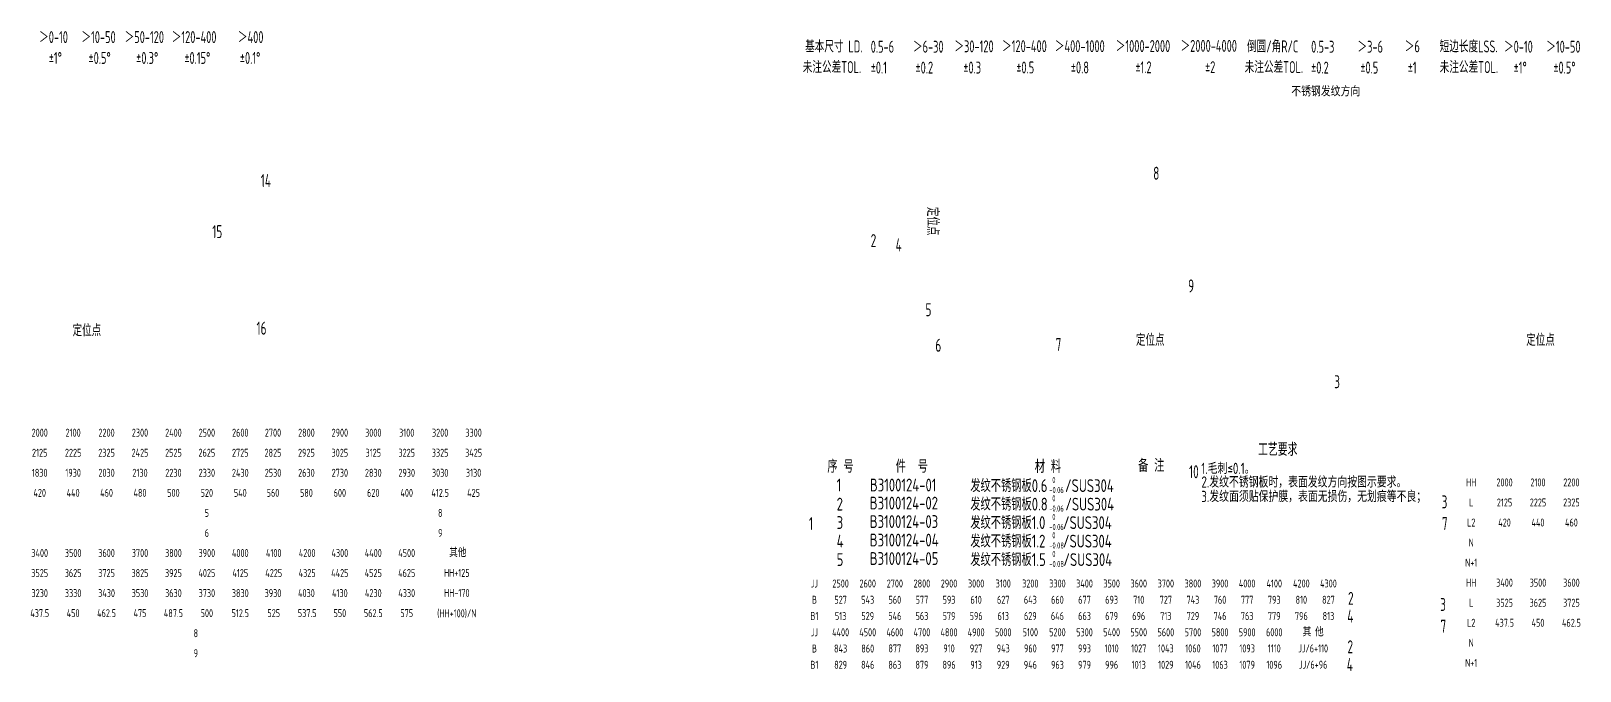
# Model space of a CAD drawing. Header units: inches. Extents: x 14216 to 120088, y -29410 to 23559.
# Drawn here: x 58309 to 60245, y 7884 to 8685 of the extents above; entities that cross this region are included whole.
import ezdxf
from ezdxf.enums import TextEntityAlignment as Align

# ---------------------------------------------------------------- set-up
doc = ezdxf.new("R2010")
doc.units = ezdxf.units.IN
doc.header["$LTSCALE"] = 0.3
doc.header["$MEASUREMENT"] = 0
for name, color, linetype in [('2', 2, 'Continuous'), ('2细实线', 2, 'Continuous'), ('6', 3, 'Continuous'), ('7', 4, 'Continuous')]:
    doc.layers.add(name, color=color, linetype=linetype)
doc.layers.add('粗实线', color=7, linetype='Continuous', lineweight=30)
doc.styles.add('HZ', font='isocp2.shx', dxfattribs={"width": 0.7, "bigfont": 'hztxt.shx'})

msp = doc.modelspace()

# ---------------------------------------------------------------- texts
at = {"layer": '2', "color": 6, "style": 'HZ', "width": 0.8}
msp.add_text('不锈钢发纹方向', height=12.825, dxfattribs=at).set_placement((59884.096, 8602.932))
msp.add_text('定位点', height=14.85, rotation=270, dxfattribs=at).set_placement((59436.097, 8446.836), align=Align.MIDDLE_CENTER)
for p in [(58378.655, 8310.473), (59707.753, 8298.431), (60195.594, 8298.431)]:
    msp.add_text('定位点', height=14.85, dxfattribs=at).set_placement(p, align=Align.MIDDLE_CENTER)
for s, p in [('1.毛刺≤0.1。', (59771.563, 8126.598)), ('2.发纹不锈钢板时，表面发纹方向按图示要求。', (59771.727, 8109.596)), ('3.发纹面须贴保护膜，表面无损伤，无划痕等不良；', (59771.548, 8091.535))]:
    msp.add_text(s, height=14, dxfattribs=at).set_placement(p, align=Align.BOTTOM_LEFT)
at = {"layer": '2', "char_height": 7.5837, "attachment_point": 1, "style": 'HZ'}
for s, insert in [(' 0\\P-0.06', (59581.577, 8127.158)), (' 0\\P-0.06', (59581.577, 8104.04)), (' 0\\P-0.06', (59581.577, 8080.921)), (' 0\\P-0.08', (59581.577, 8057.802)), (' 0\\P-0.08', (59581.577, 8034.683))]:
    msp.add_mtext(s, dxfattribs=dict(at, insert=insert))
at = {"layer": '2细实线', "style": 'HZ', "width": 0.8}
for s, p in [('2000', (58319.708, 8182.407)), ('2100', (58361.494, 8182.407)), ('2200', (58403.279, 8182.407)), ('2300', (58445.065, 8182.407)), ('2400', (58486.85, 8182.407)), ('2500', (58528.635, 8182.407)), ('2600', (58570.421, 8182.407)), ('2700', (58611.296, 8182.407)), ('2800', (58653.082, 8182.407)), ('2900', (58694.867, 8182.407)), ('3000', (58736.653, 8182.407)), ('3100', (58778.438, 8182.407)), ('3200', (58820.223, 8182.407)), ('3300', (58862.009, 8182.407)), ('2125', (58319.708, 8157.335)), ('2225', (58361.494, 8157.335)), ('2325', (58403.279, 8157.335)), ('2425', (58445.065, 8157.335)), ('2525', (58486.85, 8157.335)), ('2625', (58528.635, 8157.335)), ('2725', (58570.421, 8157.335)), ('2825', (58611.296, 8157.335)), ('2925', (58653.082, 8157.335)), ('3025', (58694.867, 8157.335)), ('3125', (58736.653, 8157.335)), ('3225', (58778.438, 8157.335)), ('3325', (58820.223, 8157.335)), ('3425', (58862.009, 8157.335)), ('1830', (58319.708, 8132.264)), ('1930', (58361.494, 8132.264)), ('2030', (58403.279, 8132.264)), ('2130', (58445.065, 8132.264)), ('2230', (58486.85, 8132.264)), ('2330', (58528.635, 8132.264)), ('2430', (58570.421, 8132.264)), ('2530', (58611.296, 8132.264)), ('2630', (58653.082, 8132.264)), ('2730', (58694.867, 8132.264)), ('2830', (58736.653, 8132.264)), ('2930', (58778.438, 8132.264)), ('3030', (58820.223, 8132.264)), ('3130', (58862.009, 8132.264)), ('HH', (60108.978, 8120.222)), ('2000', (60150.635, 8120.222)), ('2100', (60192.421, 8120.222)), ('2200', (60234.206, 8120.222)), ('420', (58319.708, 8107.193)), ('440', (58361.494, 8107.193)), ('460', (58403.279, 8107.193)), ('480', (58445.065, 8107.193)), ('500', (58486.85, 8107.193)), ('520', (58528.635, 8107.193)), ('540', (58570.421, 8107.193)), ('560', (58611.296, 8107.193)), ('580', (58653.082, 8107.193)), ('600', (58694.867, 8107.193)), ('620', (58736.653, 8107.193)), ('400', (58778.438, 8107.193)), ('412.5', (58820.223, 8107.193)), ('425', (58862.009, 8107.193)), ('L', (60108.978, 8095.151)), ('2125', (60150.635, 8095.151)), ('2225', (60192.421, 8095.151)), ('2325', (60234.206, 8095.151)), ('5', (58528.635, 8082.122)), ('8', (58820.383, 8082.122)), ('L2', (60108.978, 8070.08)), ('420', (60150.635, 8070.08)), ('440', (60192.421, 8070.08)), ('460', (60234.206, 8070.08)), ('6', (58528.635, 8057.051)), ('9', (58820.383, 8057.051)), ('3400', (58319.708, 8031.979)), ('3500', (58361.494, 8031.979)), ('3600', (58403.279, 8031.979)), ('3700', (58445.065, 8031.979)), ('3800', (58486.85, 8031.979)), ('3900', (58528.635, 8031.979)), ('4000', (58570.421, 8031.979)), ('4100', (58612.206, 8031.979)), ('4200', (58653.992, 8031.979)), ('4300', (58694.867, 8031.979)), ('4400', (58736.653, 8031.979)), ('4500', (58778.438, 8031.979)), ('其他', (58842.245, 8032.067)), ('N', (60108.978, 8045.008)), ('N+1', (60108.978, 8019.937)), ('3525', (58319.708, 8006.908)), ('3625', (58361.494, 8006.908)), ('3725', (58403.279, 8006.908)), ('3825', (58445.065, 8006.908)), ('3925', (58486.85, 8006.908)), ('4025', (58528.635, 8006.908)), ('4125', (58570.421, 8006.908)), ('4225', (58612.206, 8006.908)), ('4325', (58653.992, 8006.908)), ('4425', (58694.867, 8006.908)), ('4525', (58736.653, 8006.908)), ('4625', (58778.438, 8006.908)), ('HH+125', (58841.081, 8007.154)), ('JJ', (59288.033, 7993.83)), ('2500', (59320.8, 7993.83)), ('2600', (59354.674, 7993.83)), ('2700', (59388.548, 7993.83)), ('2800', (59422.422, 7993.83)), ('2900', (59456.296, 7993.83)), ('3000', (59490.17, 7993.83)), ('3100', (59524.044, 7993.83)), ('3200', (59557.918, 7993.83)), ('3300', (59591.792, 7993.83)), ('3400', (59625.666, 7993.83)), ('3500', (59659.54, 7993.83)), ('3600', (59693.414, 7993.83)), ('3700', (59727.288, 7993.83)), ('3800', (59761.162, 7993.83)), ('3900', (59795.037, 7993.83)), ('4000', (59828.911, 7993.83)), ('4100', (59862.785, 7993.83)), ('4200', (59896.659, 7993.83)), ('4300', (59930.533, 7993.83)), ('HH', (60108.978, 7994.866)), ('3400', (60150.635, 7994.866)), ('3500', (60192.421, 7994.866)), ('3600', (60234.206, 7994.866)), ('3230', (58319.708, 7981.837)), ('3330', (58361.494, 7981.837)), ('3430', (58403.279, 7981.837)), ('3530', (58445.065, 7981.837)), ('3630', (58486.85, 7981.837)), ('3730', (58528.635, 7981.837)), ('3830', (58570.421, 7981.837)), ('3930', (58611.296, 7981.837)), ('4030', (58653.082, 7981.837)), ('4130', (58694.867, 7981.837)), ('4230', (58736.653, 7981.837)), ('4330', (58778.438, 7981.837)), ('HH-170', (58841.081, 7982.083)), ('B', (59288.033, 7973.505)), ('527', (59320.8, 7973.505)), ('543', (59354.674, 7973.505)), ('560', (59388.548, 7973.505)), ('577', (59422.422, 7973.505)), ('593', (59456.296, 7973.505)), ('610', (59490.17, 7973.505)), ('627', (59524.044, 7973.505)), ('643', (59557.918, 7973.505)), ('660', (59591.792, 7973.505)), ('677', (59625.666, 7973.505)), ('693', (59659.54, 7973.505)), ('710', (59693.414, 7973.505)), ('727', (59727.288, 7973.505)), ('743', (59761.162, 7973.505)), ('760', (59795.037, 7973.505)), ('777', (59828.911, 7973.505)), ('793', (59862.785, 7973.505)), ('810', (59896.659, 7973.505)), ('827', (59930.533, 7973.505)), ('437.5', (58319.708, 7956.766)), ('450', (58361.494, 7956.766)), ('462.5', (58403.279, 7956.766)), ('475', (58445.065, 7956.766)), ('487.5', (58486.85, 7956.766)), ('500', (58528.635, 7956.766)), ('512.5', (58570.421, 7956.766)), ('525', (58612.206, 7956.766)), ('537.5', (58653.992, 7956.766)), ('550', (58694.867, 7956.766)), ('562.5', (58736.653, 7956.766)), ('575', (58778.438, 7956.766)), ('(HH+100)/N', (58840.972, 7956.553)), ('B1', (59288.033, 7953.181)), ('513', (59320.8, 7953.181)), ('529', (59354.674, 7953.181)), ('546', (59388.548, 7953.181)), ('563', (59422.422, 7953.181)), ('579', (59456.296, 7953.181)), ('596', (59490.17, 7953.181)), ('613', (59524.044, 7953.181)), ('629', (59557.918, 7953.181)), ('646', (59591.792, 7953.181)), ('663', (59625.666, 7953.181)), ('679', (59659.54, 7953.181)), ('696', (59693.414, 7953.181)), ('713', (59727.288, 7953.181)), ('729', (59761.162, 7953.181)), ('746', (59795.037, 7953.181)), ('763', (59828.911, 7953.181)), ('779', (59862.785, 7953.181)), ('796', (59896.659, 7953.181)), ('813', (59930.533, 7953.181)), ('L', (60108.978, 7969.795)), ('3525', (60150.635, 7969.795)), ('3625', (60192.421, 7969.795)), ('3725', (60234.206, 7969.795)), ('其 他', (59911.463, 7932.856)), ('L2', (60108.978, 7944.723)), ('437.5', (60150.635, 7944.723)), ('450', (60192.421, 7944.723)), ('462.5', (60234.206, 7944.723)), ('8', (58514.853, 7931.694)), ('JJ', (59288.033, 7932.856)), ('4400', (59320.8, 7932.856)), ('4500', (59354.674, 7932.856)), ('4600', (59388.548, 7932.856)), ('4700', (59422.422, 7932.856)), ('4800', (59456.296, 7932.856)), ('4900', (59490.17, 7932.856)), ('5000', (59524.044, 7932.856)), ('5100', (59557.918, 7932.856)), ('5200', (59591.792, 7932.856)), ('5300', (59625.666, 7932.856)), ('5400', (59659.54, 7932.856)), ('5500', (59693.414, 7932.856)), ('5600', (59727.288, 7932.856)), ('5700', (59761.162, 7932.856)), ('5800', (59795.037, 7932.856)), ('5900', (59828.911, 7932.856)), ('6000', (59862.785, 7932.856)), ('N', (60108.978, 7919.652)), ('9', (58514.853, 7906.623)), ('B', (59288.033, 7912.532)), ('843', (59320.8, 7912.532)), ('860', (59354.674, 7912.532)), ('877', (59388.548, 7912.696)), ('893', (59422.422, 7912.696)), ('910', (59456.296, 7912.696)), ('927', (59490.17, 7912.696)), ('943', (59524.044, 7912.696)), ('960', (59557.918, 7912.696)), ('977', (59591.792, 7912.696)), ('993', (59625.666, 7912.696)), ('1010', (59659.54, 7912.696)), ('1027', (59693.414, 7912.696)), ('1043', (59727.288, 7912.696)), ('1060', (59761.162, 7912.696)), ('1077', (59795.037, 7912.696)), ('1093', (59828.911, 7912.696)), ('1110', (59862.785, 7912.696)), ('JJ/6+110', (59911.463, 7912.696)), ('N+1', (60108.978, 7894.581)), ('B1', (59288.033, 7892.208)), ('829', (59320.8, 7892.208)), ('846', (59354.674, 7892.208)), ('863', (59388.548, 7892.208)), ('879', (59422.422, 7892.208)), ('896', (59456.296, 7892.208)), ('913', (59490.17, 7892.208)), ('929', (59524.044, 7892.208)), ('946', (59557.918, 7892.208)), ('963', (59591.792, 7892.208)), ('979', (59625.666, 7892.208)), ('996', (59659.54, 7892.208)), ('1013', (59693.414, 7892.208)), ('1029', (59727.288, 7892.208)), ('1046', (59761.162, 7892.208)), ('1063', (59795.037, 7892.208)), ('1079', (59828.911, 7892.208)), ('1096', (59862.785, 7892.208)), ('JJ/6+96', (59911.463, 7892.372))]:
    msp.add_text(s, height=10, dxfattribs=at).set_placement(p, align=Align.MIDDLE_CENTER)
for s, p in [('序 号', (59304.244, 8132.41)), ('件  号', (59389.665, 8132.41)), ('材 料', (59563.475, 8132.107)), ('备 注', (59692.568, 8133.314)), ('1', (59315.816, 8108.972)), ('B3100124-01', (59357.392, 8108.972)), ('发纹不锈钢板0.6   /SUS304', (59482.887, 8108.184)), ('2 ', (59315.854, 8085.124)), ('B3100124-02', (59357.258, 8086.399)), ('发纹不锈钢板0.8   /SUS304', (59482.887, 8085.065)), ('3', (59315.854, 8062.005)), ('B3100124-03', (59357.258, 8063.28)), ('发纹不锈钢板1.0   /SUS304', (59482.887, 8061.946)), ('4', (59315.854, 8038.886)), ('B3100124-04', (59357.258, 8040.161)), ('发纹不锈钢板1.2   /SUS304', (59482.887, 8038.827)), ('5', (59315.854, 8015.767)), ('B3100124-05', (59357.258, 8017.042)), ('发纹不锈钢板1.5   /SUS304', (59482.887, 8015.708))]:
    msp.add_text(s, height=16, dxfattribs=at).set_placement(p)
at = {"layer": '6', "color": 2, "style": 'HZ', "width": 0.7}
for s, p in [('＞0-10', (58319.042, 8669.592)), ('＞10-50', (58371.868, 8669.592)), ('＞50-120', (58425.867, 8669.592)), ('＞120-400', (58484.769, 8669.592)), ('＞400', (58567.448, 8669.592)), ('基本尺寸 LD.', (59276.401, 8657.91)), ('倒圆/角R/C', (59828.754, 8657.91)), ('短边长度LSS.', (60069.537, 8657.91)), ('%%P1%%D', (58331.007, 8643.465)), ('%%P0.5%%D', (58380.714, 8643.465)), ('%%P0.3%%D', (58440.319, 8643.465)), ('%%P0.15%%D', (58500.515, 8643.465)), ('%%P0.1%%D', (58569.884, 8643.465)), ('0.5-6', (59358.415, 8657.55)), ('＞6-30', (59411.203, 8657.55)), ('＞30-120', (59463.035, 8658.009)), ('＞120-400', (59522.627, 8658.202)), ('＞400-1000', (59588.564, 8658.202)), ('＞1000-2000', (59664.658, 8658.389)), ('＞2000-4000', (59745.681, 8658.577)), ('0.5-3', (59908.902, 8657.55)), ('＞3-6', (59966.865, 8657.55)), ('＞6', (60026.008, 8658.009)), ('＞0-10', (60149.968, 8657.55)), ('＞10-50', (60202.794, 8657.55)), ('未注公差TOL.', (59273.461, 8632.081)), ('%%P0.1', (59358.415, 8631.423)), ('%%P0.2', (59414.402, 8631.423)), ('%%P0.3', (59474.122, 8631.423)), ('%%P0.5', (59540.357, 8631.616)), ('%%P0.8', (59608.54, 8631.616)), ('%%P1.2', (59689.183, 8631.804)), ('%%P2', (59776.349, 8631.991)), ('未注公差TOL.', (59825.815, 8632.081)), ('%%P0.2', (59908.902, 8631.423)), ('%%P0.5', (59970.366, 8631.423)), ('%%P1', (60029.609, 8631.423)), ('未注公差TOL.', (60069.563, 8632.081)), ('%%P1%%D', (60161.934, 8631.423)), ('%%P0.5%%D', (60211.641, 8631.423))]:
    msp.add_text(s, height=14.9299, dxfattribs=at).set_placement(p)
at = {"layer": '7', "style": 'HZ', "width": 0.7}
for s, p in [('14', (58596.011, 8489.537)), ('8', (59711.466, 8498.706)), ('15', (58535.391, 8425.691)), ('2', (59358.382, 8414.501)), ('4', (59389.532, 8409.161)), ('9', (59755.076, 8357.842)), ('5', (59426.875, 8328.051)), ('16', (58590.693, 8304.969)), ('6', (59439.251, 8283.621)), ('7', (59589.564, 8284.654)), ('3', (59937.755, 8238.013)), ('10', (59756.327, 8125.459)), ('3', (60072.012, 8087.812)), ('1', (59281.204, 8060.682)), ('7', (60072.374, 8060.695)), ('2', (59955.002, 7967.205)), ('4', (59954.112, 7944.955)), ('3', (60070.21, 7959.501)), ('7', (60070.571, 7932.384)), ('2', (59954.328, 7906.628)), ('4', (59953.438, 7884.378))]:
    msp.add_text(s, height=16.2, dxfattribs=at).set_placement(p)
at = {"layer": '粗实线', "color": 3, "linetype": 'Continuous', "lineweight": -3, "style": 'HZ', "width": 0.7}
msp.add_text('工艺要求', height=16, dxfattribs=at).set_placement((59842.499, 8153.426))

doc.saveas('drawing.dxf')
